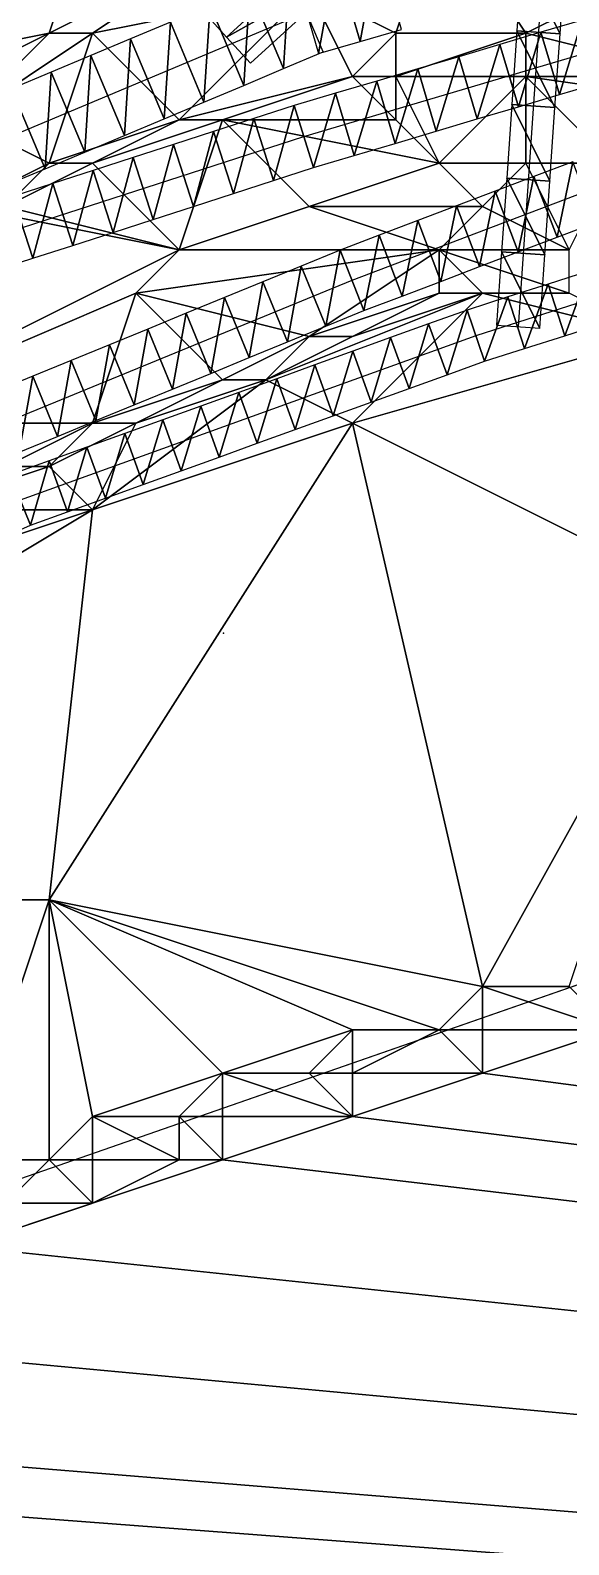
# Model space of a CAD drawing. Header units: metres. Extents: x -1103 to 901, y -902 to 905.
# Drawn here: x -210.9 to -186, y 60.2 to 130.1 of the extents above; entities that cross this region are included whole.
import ezdxf

# ---------------------------------------------------------------- set-up
doc = ezdxf.new("R2010")
doc.units = ezdxf.units.M
for name, color, linetype in [('OSM_PATH_AXES', 30, 'CONTINUOUS'), ('OSM_PATH_SURFACE', 30, 'CONTINUOUS'), ('OSM_ROAD_AXES', 2, 'CONTINUOUS'), ('OSM_ROAD_SURFACE', 9, 'CONTINUOUS'), ('OSM_TERRAIN', 3, 'CONTINUOUS'), ('OSM_TREES', 3, 'CONTINUOUS'), ('OSM_WATER_OUTLINES', 4, 'CONTINUOUS'), ('OSM_WATER_SURFACE', 5, 'CONTINUOUS'), ('OSM_WATERWAYS', 5, 'CONTINUOUS')]:
    doc.layers.add(name, color=color, linetype=linetype)

msp = doc.modelspace()

# ---------------------------------------------------------------- linework, layer by layer
at = {"layer": 'OSM_PATH_AXES'}
msp.add_polyline3d([(143.257, 186.653, 12.843), (122.354, 186.952, 13.89), (84.705, 186.211, 15.717), (44.536, 182.086, 15.402), (18.515, 175.528, 11.884), (-4.09, 169.722, 9.372), (-37.45, 160.588, 9.181), (-72.435, 150.867, 11.8), (-113.787, 139.675, 12.889), (-137.365, 132.929, 12.352), (-150.85, 129.069, 12.113), (-169.83, 122.589, 11.608), (-190.312, 116.042, 11.88), (-211.336, 108.455, 13.007), (-235.135, 97.739, 13.162), (-263.223, 83.904, 13.248), (-287.718, 73.188, 12.414), (-315.551, 58.8, 10.88), (-350.746, 39.148, 13.019), (-374.334, 32.003, 16.515), (-405.462, 18.047, 17.05), (-437.816, -4.37, 15.202), (-467.871, -29.828, 13.844), (-502.07, -69.187, 12.193)], dxfattribs=at)
at = {"layer": 'OSM_PATH_SURFACE'}
for points in [[(-185.107, 119.018, 11.814), (-186.969, 118.423, 11.896), (-186.208, 116.041, 11.796)], [(-185.107, 119.018, 11.814), (-186.208, 116.041, 11.796), (-184.346, 116.637, 11.711)], [(-186.969, 118.423, 11.896), (-188.831, 117.828, 11.867), (-188.07, 115.446, 11.884)], [(-186.969, 118.423, 11.896), (-188.07, 115.446, 11.884), (-186.208, 116.041, 11.796)], [(-188.831, 117.828, 11.867), (-190.714, 117.225, 11.951), (-189.91, 114.858, 11.97)], [(-188.831, 117.828, 11.867), (-189.91, 114.858, 11.97), (-188.07, 115.446, 11.884)], [(-190.714, 117.225, 11.951), (-192.489, 116.585, 12.057), (-191.64, 114.234, 12.052)], [(-190.714, 117.225, 11.951), (-191.64, 114.234, 12.052), (-189.91, 114.858, 11.97)], [(-192.489, 116.585, 12.057), (-194.241, 115.953, 12.163), (-193.392, 113.601, 12.136)], [(-192.489, 116.585, 12.057), (-193.392, 113.601, 12.136), (-191.64, 114.234, 12.052)], [(-194.241, 115.953, 12.163), (-195.993, 115.321, 12.269), (-195.144, 112.969, 12.222)], [(-194.241, 115.953, 12.163), (-195.144, 112.969, 12.222), (-193.392, 113.601, 12.136)], [(-197.745, 114.689, 12.375), (-199.497, 114.056, 12.481), (-198.648, 111.705, 12.435)], [(-197.745, 114.689, 12.375), (-198.648, 111.705, 12.435), (-196.896, 112.337, 12.328)], [(-195.993, 115.321, 12.269), (-197.745, 114.689, 12.375), (-196.896, 112.337, 12.328)], [(-195.993, 115.321, 12.269), (-196.896, 112.337, 12.328), (-195.144, 112.969, 12.222)], [(-199.497, 114.056, 12.481), (-201.249, 113.424, 12.59), (-200.4, 111.073, 12.542)], [(-199.497, 114.056, 12.481), (-200.4, 111.073, 12.542), (-198.648, 111.705, 12.435)], [(-201.249, 113.424, 12.59), (-203.001, 112.792, 12.702), (-202.152, 110.44, 12.649)], [(-201.249, 113.424, 12.59), (-202.152, 110.44, 12.649), (-200.4, 111.073, 12.542)], [(-203.001, 112.792, 12.702), (-204.753, 112.16, 12.813), (-203.904, 109.808, 12.756)], [(-203.001, 112.792, 12.702), (-203.904, 109.808, 12.756), (-202.152, 110.44, 12.649)], [(-204.753, 112.16, 12.813), (-206.505, 111.528, 12.917), (-205.656, 109.176, 12.863)], [(-204.753, 112.16, 12.813), (-205.656, 109.176, 12.863), (-203.904, 109.808, 12.756)], [(-206.505, 111.528, 12.917), (-208.257, 110.895, 12.998), (-207.408, 108.544, 12.97)], [(-206.505, 111.528, 12.917), (-207.408, 108.544, 12.97), (-205.656, 109.176, 12.863)], [(-208.257, 110.895, 12.998), (-210.009, 110.263, 13.156), (-209.16, 107.912, 13.032)], [(-208.257, 110.895, 12.998), (-209.16, 107.912, 13.032), (-207.408, 108.544, 12.97)], [(-210.009, 110.263, 13.156), (-211.806, 109.614, 13.227), (-210.867, 107.296, 13.061)], [(-210.009, 110.263, 13.156), (-210.867, 107.296, 13.061), (-209.16, 107.912, 13.032)], [(-211.806, 109.614, 13.227), (-212.523, 106.55, 13.085), (-210.867, 107.296, 13.061)]]:
    msp.add_3dface(points, dxfattribs=at)
at = {"layer": 'OSM_ROAD_AXES'}
for points in [[(-370.819, 47.165, 17.241), (-335.923, 64.163, 12.317), (-224.192, 116.849, 14.848), (-198.249, 125.232, 13.23), (-152.763, 138.735, 13.315), (-145.379, 140.891, 13.6), (-102.955, 153.311, 16.503), (-45.442, 167.599, 12.299), (-35.737, 170.397, 10.915), (4.521, 182.031, 11.083), (38.467, 191.453, 15.186), (65.748, 194.992, 16.796), (114.075, 197.646, 15.56), (161.506, 194.251, 12.963)], [(140.129, 192.249, 14.001), (99.285, 192.946, 15.816), (43.983, 187.35, 15.57), (-34.145, 167.267, 10.105), (-45.807, 164.27, 11.675), (-84.395, 153.631, 14.759), (-133.253, 139.94, 13.632), (-141.886, 137.408, 13.111), (-162.081, 131.48, 12.502), (-196.027, 118.596, 12.56), (-220.81, 108.422, 13.68), (-332.143, 55.327, 11.351), (-361.634, 42.897, 15.237), (-380.911, 35.067, 18.339), (-406.633, 22.769, 18.543), (-417.997, 23.255, 18.52)], [(-402.908, 37.223, 20.81), (-384.471, 44.655, 19.757), (-234.815, 115.566, 15.266), (-198.127, 130.982, 13.763)]]:
    msp.add_polyline3d(points, dxfattribs=at)
at = {"layer": 'OSM_ROAD_SURFACE'}
for points in [[(-202.907, 131.029, 13.941), (-201.81, 129.826, 13.892), (-196.639, 134.544, 13.979)], [(-201.81, 129.826, 13.892), (-195.542, 133.341, 13.618), (-196.639, 134.544, 13.979)], [(-195.653, 129.616, 13.686), (-194.845, 134.013, 13.574), (-196.764, 133.458, 13.894)], [(-195.653, 129.616, 13.686), (-193.735, 130.17, 13.411), (-194.845, 134.013, 13.574)], [(-201.81, 129.826, 13.892), (-200.713, 128.624, 13.864), (-195.542, 133.341, 13.618)], [(-199.187, 128.368, 13.866), (-198.902, 132.826, 13.932), (-200.737, 132.055, 13.942)], [(-199.187, 128.368, 13.866), (-197.353, 129.139, 13.847), (-198.902, 132.826, 13.932)], [(-197.572, 129.061, 13.849), (-196.764, 133.458, 13.894), (-198.683, 132.904, 13.93)], [(-197.572, 129.061, 13.849), (-195.653, 129.616, 13.686), (-196.764, 133.458, 13.894)], [(-201.021, 127.597, 13.884), (-200.737, 132.055, 13.942), (-202.571, 131.285, 13.952)], [(-201.021, 127.597, 13.884), (-199.187, 128.368, 13.866), (-200.737, 132.055, 13.942)], [(-202.856, 126.826, 13.903), (-202.571, 131.285, 13.952), (-204.405, 130.514, 13.983)], [(-202.856, 126.826, 13.903), (-201.021, 127.597, 13.884), (-202.571, 131.285, 13.952)], [(-204.69, 126.055, 13.957), (-204.405, 130.514, 13.983), (-206.24, 129.743, 14.034)], [(-204.69, 126.055, 13.957), (-202.856, 126.826, 13.903), (-204.405, 130.514, 13.983)], [(-188.346, 126.607, 12.645), (-187.304, 130.045, 12.76), (-189.2, 129.483, 12.815)], [(-188.346, 126.607, 12.645), (-186.451, 127.169, 12.674), (-187.304, 130.045, 12.76)], [(-186.451, 127.169, 12.674), (-185.409, 130.608, 12.796), (-187.304, 130.045, 12.76)], [(-186.451, 127.169, 12.674), (-184.555, 127.732, 12.732), (-185.409, 130.608, 12.796)], [(-206.524, 125.284, 14.059), (-206.24, 129.743, 14.034), (-208.074, 128.972, 14.106)], [(-206.524, 125.284, 14.059), (-204.69, 126.055, 13.957), (-206.24, 129.743, 14.034)], [(-190.241, 126.044, 12.881), (-189.2, 129.483, 12.815), (-191.095, 128.92, 12.906)], [(-190.241, 126.044, 12.881), (-188.346, 126.607, 12.645), (-189.2, 129.483, 12.815)], [(-208.359, 124.514, 14.143), (-208.074, 128.972, 14.106), (-209.908, 128.201, 14.197)], [(-208.359, 124.514, 14.143), (-206.524, 125.284, 14.059), (-208.074, 128.972, 14.106)], [(-192.136, 125.482, 12.947), (-191.095, 128.92, 12.906), (-192.99, 128.358, 13.002)], [(-192.136, 125.482, 12.947), (-190.241, 126.044, 12.881), (-191.095, 128.92, 12.906)], [(-210.193, 123.743, 14.205), (-209.908, 128.201, 14.197), (-211.743, 127.43, 14.285)], [(-210.193, 123.743, 14.205), (-208.359, 124.514, 14.143), (-209.908, 128.201, 14.197)], [(-194.032, 124.919, 13.068), (-192.99, 128.358, 13.002), (-194.885, 127.795, 13.418)], [(-194.032, 124.919, 13.068), (-192.136, 125.482, 12.947), (-192.99, 128.358, 13.002)], [(-212.027, 122.972, 14.362), (-210.193, 123.743, 14.205), (-211.743, 127.43, 14.285)], [(-197.805, 123.799, 13.232), (-196.781, 127.232, 13.653), (-198.693, 126.664, 13.557)], [(-197.805, 123.799, 13.232), (-195.927, 124.356, 13.141), (-196.781, 127.232, 13.653)], [(-195.927, 124.356, 13.141), (-194.885, 127.795, 13.418), (-196.781, 127.232, 13.653)], [(-195.927, 124.356, 13.141), (-194.032, 124.919, 13.068), (-194.885, 127.795, 13.418)], [(-199.641, 123.206, 13.318), (-198.693, 126.664, 13.557), (-200.563, 126.06, 13.446)], [(-199.641, 123.206, 13.318), (-197.805, 123.799, 13.232), (-198.693, 126.664, 13.557)], [(-201.494, 122.607, 13.4), (-200.563, 126.06, 13.446), (-202.416, 125.461, 13.505)], [(-201.494, 122.607, 13.4), (-199.641, 123.206, 13.318), (-200.563, 126.06, 13.446)], [(-203.347, 122.008, 13.482), (-202.416, 125.461, 13.505), (-204.269, 124.863, 13.593)], [(-203.347, 122.008, 13.482), (-201.494, 122.607, 13.4), (-202.416, 125.461, 13.505)], [(-205.2, 121.409, 13.571), (-204.269, 124.863, 13.593), (-206.122, 124.264, 13.682)], [(-205.2, 121.409, 13.571), (-203.347, 122.008, 13.482), (-204.269, 124.863, 13.593)], [(-207.053, 120.81, 13.679), (-206.122, 124.264, 13.682), (-207.976, 123.665, 13.773)], [(-207.053, 120.81, 13.679), (-205.2, 121.409, 13.571), (-206.122, 124.264, 13.682)], [(-185.84, 124.067, 12.174), (-187.626, 123.389, 12.136), (-186.562, 120.584, 12.208)], [(-185.84, 124.067, 12.174), (-186.562, 120.584, 12.208), (-184.775, 121.262, 12.203)], [(-210.759, 119.613, 13.956), (-209.829, 123.066, 13.884), (-211.682, 122.468, 14.1)], [(-210.759, 119.613, 13.956), (-208.906, 120.212, 13.88), (-209.829, 123.066, 13.884)], [(-208.906, 120.212, 13.88), (-207.976, 123.665, 13.773), (-209.829, 123.066, 13.884)], [(-208.906, 120.212, 13.88), (-207.053, 120.81, 13.679), (-207.976, 123.665, 13.773)], [(-187.626, 123.389, 12.136), (-189.413, 122.711, 12.253), (-188.348, 119.906, 12.237)], [(-187.626, 123.389, 12.136), (-188.348, 119.906, 12.237), (-186.562, 120.584, 12.208)], [(-212.612, 119.014, 14.031), (-210.759, 119.613, 13.956), (-211.682, 122.468, 14.1)], [(-189.413, 122.711, 12.253), (-191.199, 122.033, 12.433), (-190.135, 119.228, 12.122)], [(-189.413, 122.711, 12.253), (-190.135, 119.228, 12.122), (-188.348, 119.906, 12.237)], [(-191.199, 122.033, 12.433), (-192.986, 121.355, 12.573), (-191.922, 118.55, 12.354)], [(-191.199, 122.033, 12.433), (-191.922, 118.55, 12.354), (-190.135, 119.228, 12.122)], [(-192.986, 121.355, 12.573), (-194.773, 120.677, 12.701), (-193.708, 117.872, 12.485)], [(-192.986, 121.355, 12.573), (-193.708, 117.872, 12.485), (-191.922, 118.55, 12.354)], [(-194.773, 120.677, 12.701), (-196.578, 119.991, 12.767), (-195.476, 117.201, 12.598)], [(-194.773, 120.677, 12.701), (-195.476, 117.201, 12.598), (-193.708, 117.872, 12.485)], [(-196.578, 119.991, 12.767), (-198.367, 119.257, 12.789), (-197.228, 116.482, 12.712)], [(-196.578, 119.991, 12.767), (-197.228, 116.482, 12.712), (-195.476, 117.201, 12.598)], [(-198.367, 119.257, 12.789), (-200.137, 118.53, 12.876), (-198.998, 115.755, 12.819)], [(-198.367, 119.257, 12.789), (-198.998, 115.755, 12.819), (-197.228, 116.482, 12.712)], [(-200.137, 118.53, 12.876), (-201.907, 117.804, 12.998), (-200.768, 115.028, 12.905)], [(-200.137, 118.53, 12.876), (-200.768, 115.028, 12.905), (-198.998, 115.755, 12.819)], [(-201.907, 117.804, 12.998), (-203.677, 117.077, 13.11), (-202.538, 114.302, 12.992)], [(-201.907, 117.804, 12.998), (-202.538, 114.302, 12.992), (-200.768, 115.028, 12.905)], [(-203.677, 117.077, 13.11), (-205.448, 116.35, 13.202), (-204.308, 113.575, 13.09)], [(-203.677, 117.077, 13.11), (-204.308, 113.575, 13.09), (-202.538, 114.302, 12.992)], [(-205.448, 116.35, 13.202), (-207.218, 115.623, 13.292), (-206.078, 112.848, 13.188)], [(-205.448, 116.35, 13.202), (-206.078, 112.848, 13.188), (-204.308, 113.575, 13.09)], [(-207.218, 115.623, 13.292), (-208.988, 114.897, 13.361), (-207.849, 112.121, 13.286)], [(-207.218, 115.623, 13.292), (-207.849, 112.121, 13.286), (-206.078, 112.848, 13.188)], [(-208.988, 114.897, 13.361), (-210.758, 114.17, 13.43), (-209.619, 111.395, 13.361)], [(-208.988, 114.897, 13.361), (-209.619, 111.395, 13.361), (-207.849, 112.121, 13.286)], [(-210.758, 114.17, 13.43), (-212.528, 113.443, 13.499), (-211.389, 110.668, 13.435)], [(-210.758, 114.17, 13.43), (-211.389, 110.668, 13.435), (-209.619, 111.395, 13.361)]]:
    msp.add_3dface(points, dxfattribs=at)
at = {"layer": 'OSM_TERRAIN'}
for points in [[(-220, 128, 15.235), (-208, 136, 14.466), (-228, 154, 17.383)], [(-210, 130, 14.494), (-208, 136, 14.466), (-220, 128, 15.235)], [(-210, 130, 14.494), (-202, 134, 14.174), (-208, 136, 14.466)], [(-194, 130, 13.387), (-192, 136, 13.33), (-198, 132, 13.742)], [(-194, 130, 13.387), (-188, 130, 12.702), (-192, 136, 13.33)], [(-188, 130, 12.702), (-184, 132, 12.805), (-192, 136, 13.33)], [(-208, 130, 14.043), (-202, 134, 14.174), (-210, 130, 14.494)], [(-208, 130, 14.043), (-198, 132, 13.742), (-202, 134, 14.174)], [(-204, 126, 13.871), (-198, 132, 13.742), (-208, 130, 14.043)], [(-204, 126, 13.871), (-196, 128, 13.817), (-198, 132, 13.742)], [(-196, 128, 13.817), (-194, 130, 13.387), (-198, 132, 13.742)], [(-188, 130, 12.702), (-180, 128, 12.706), (-184, 132, 12.805)], [(-214, 128, 14.774), (-210, 130, 14.494), (-220, 128, 15.235)], [(-210, 124, 14.201), (-208, 130, 14.043), (-214, 126, 14.35)], [(-214, 126, 14.35), (-210, 130, 14.494), (-214, 128, 14.774)], [(-214, 126, 14.35), (-208, 130, 14.043), (-210, 130, 14.494)], [(-210, 124, 14.201), (-204, 126, 13.871), (-208, 130, 14.043)], [(-196, 128, 13.817), (-194, 128, 12.998), (-194, 130, 13.387)], [(-194, 128, 12.998), (-188, 128, 12.767), (-188, 130, 12.702)], [(-194, 128, 12.998), (-188, 130, 12.702), (-194, 130, 13.387)], [(-188, 128, 12.767), (-180, 128, 12.706), (-188, 130, 12.702)], [(-202, 126, 13.443), (-196, 128, 13.817), (-204, 126, 13.871)], [(-202, 126, 13.443), (-194, 126, 13.074), (-196, 128, 13.817)], [(-194, 126, 13.074), (-194, 128, 12.998), (-196, 128, 13.817)], [(-194, 126, 13.074), (-192, 124, 12.875), (-194, 128, 12.998)], [(-192, 124, 12.875), (-188, 128, 12.767), (-194, 128, 12.998)], [(-192, 124, 12.875), (-188, 124, 12.071), (-188, 128, 12.767)], [(-188, 124, 12.071), (-184, 124, 12.148), (-188, 128, 12.767)], [(-184, 124, 12.148), (-174, 126, 12.216), (-188, 128, 12.767)], [(-174, 126, 12.216), (-180, 128, 12.706), (-188, 128, 12.767)], [(-214, 122, 14.429), (-210, 124, 14.201), (-214, 126, 14.35)], [(-208, 124, 13.729), (-204, 126, 13.871), (-210, 124, 14.201)], [(-204, 120, 13.425), (-202, 126, 13.443), (-208, 124, 13.729)], [(-208, 124, 13.729), (-202, 126, 13.443), (-204, 126, 13.871)], [(-204, 120, 13.425), (-198, 122, 13.162), (-202, 126, 13.443)], [(-198, 122, 13.162), (-192, 124, 12.875), (-202, 126, 13.443)], [(-192, 124, 12.875), (-194, 126, 13.074), (-202, 126, 13.443)], [(-214, 122, 14.429), (-212, 122, 13.958), (-210, 124, 14.201)], [(-212, 122, 13.958), (-204, 120, 13.425), (-208, 124, 13.729)], [(-212, 122, 13.958), (-208, 124, 13.729), (-210, 124, 14.201)], [(-198, 122, 13.162), (-190, 122, 12.238), (-192, 124, 12.875)], [(-190, 122, 12.238), (-188, 124, 12.071), (-192, 124, 12.875)], [(-190, 122, 12.238), (-186, 120, 12.16), (-188, 124, 12.071)], [(-186, 120, 12.16), (-184, 124, 12.148), (-188, 124, 12.071)], [(-220, 112, 13.755), (-204, 120, 13.425), (-214, 122, 14.429)], [(-214, 122, 14.429), (-204, 120, 13.425), (-212, 122, 13.958)], [(-204, 120, 13.425), (-192, 120, 12.283), (-198, 122, 13.162)], [(-192, 120, 12.283), (-190, 122, 12.238), (-198, 122, 13.162)], [(-192, 120, 12.283), (-186, 120, 12.16), (-190, 122, 12.238)], [(-220, 112, 13.755), (-206, 118, 13.21), (-204, 120, 13.425)], [(-206, 118, 13.21), (-198, 116, 12.717), (-192, 120, 12.283)], [(-206, 118, 13.21), (-192, 120, 12.283), (-204, 120, 13.425)], [(-198, 116, 12.717), (-192, 118, 12.339), (-192, 120, 12.283)], [(-192, 118, 12.339), (-190, 118, 11.826), (-192, 120, 12.283)], [(-190, 118, 11.826), (-186, 118, 11.699), (-192, 120, 12.283)], [(-186, 118, 11.699), (-186, 120, 12.16), (-192, 120, 12.283)], [(-208, 112, 13.243), (-206, 118, 13.21), (-220, 112, 13.755)], [(-208, 112, 13.243), (-202, 114, 12.904), (-206, 118, 13.21)], [(-202, 114, 12.904), (-198, 116, 12.717), (-206, 118, 13.21)], [(-200, 114, 12.432), (-190, 118, 11.826), (-196, 116, 12.196)], [(-200, 114, 12.432), (-196, 112, 12.195), (-190, 118, 11.826)], [(-196, 116, 12.196), (-192, 118, 12.339), (-198, 116, 12.717)], [(-196, 112, 12.195), (-182, 116, 11.549), (-190, 118, 11.826)], [(-196, 116, 12.196), (-190, 118, 11.826), (-192, 118, 12.339)], [(-190, 118, 11.826), (-182, 116, 11.549), (-186, 118, 11.699)], [(-202, 114, 12.904), (-200, 114, 12.432), (-198, 116, 12.717)], [(-200, 114, 12.432), (-196, 116, 12.196), (-198, 116, 12.717)], [(-196, 112, 12.195), (-180, 104, 9.819), (-182, 116, 11.549)], [(-208, 108, 12.927), (-200, 114, 12.432), (-206, 112, 12.814)], [(-208, 108, 12.927), (-196, 112, 12.195), (-200, 114, 12.432)], [(-206, 112, 12.814), (-202, 114, 12.904), (-208, 112, 13.243)], [(-206, 112, 12.814), (-200, 114, 12.432), (-202, 114, 12.904)], [(-212, 110, 13.409), (-208, 112, 13.243), (-220, 112, 13.755)], [(-210, 110, 12.984), (-208, 112, 13.243), (-212, 110, 13.409)], [(-210, 90, 10.283), (-190, 86, 8.601), (-196, 112, 12.195)], [(-210, 90, 10.283), (-196, 112, 12.195), (-208, 108, 12.927)], [(-208, 108, 12.927), (-206, 112, 12.814), (-210, 110, 12.984)], [(-210, 110, 12.984), (-206, 112, 12.814), (-208, 112, 13.243)], [(-190, 86, 8.601), (-180, 104, 9.819), (-196, 112, 12.195)], [(-216, 108, 13.114), (-210, 110, 12.984), (-212, 110, 13.409)], [(-216, 108, 13.114), (-208, 108, 12.927), (-210, 110, 12.984)], [(-238, 90, 13.004), (-208, 108, 12.927), (-220, 104, 13.132)], [(-238, 90, 13.004), (-210, 90, 10.283), (-208, 108, 12.927)], [(-220, 104, 13.132), (-208, 108, 12.927), (-216, 108, 13.114)], [(-186, 86, 8.148), (-180, 104, 9.819), (-190, 86, 8.601)], [(-238, 90, 13.004), (-214, 78, 9.2), (-210, 90, 10.283)], [(-210, 78, 8.91), (-210, 90, 10.283), (-214, 78, 9.2)], [(-210, 78, 8.91), (-208, 80, 9.006), (-210, 90, 10.283)], [(-208, 80, 9.006), (-202, 82, 8.875), (-210, 90, 10.283)], [(-202, 82, 8.875), (-196, 84, 8.772), (-210, 90, 10.283)], [(-196, 84, 8.772), (-192, 84, 8.561), (-210, 90, 10.283)], [(-210, 90, 10.283), (-192, 84, 8.561), (-190, 86, 8.601)], [(-192, 84, 8.561), (-190, 84), (-190, 86, 8.601)], [(-190, 84), (-184, 84), (-190, 86, 8.601)], [(-184, 84), (-186, 86, 8.148), (-190, 86, 8.601)], [(-198, 82, 8.665), (-196, 84, 8.772), (-202, 82, 8.875)], [(-198, 82, 8.665), (-196, 82), (-196, 84, 8.772)], [(-196, 82), (-192, 84, 8.561), (-196, 84, 8.772)], [(-196, 82), (-190, 82), (-192, 84, 8.561)], [(-190, 82), (-190, 84), (-192, 84, 8.561)], [(204, 30), (-184, 84), (-190, 82)], [(-190, 82), (-184, 84), (-190, 84)], [(-204, 80, 8.769), (-202, 82, 8.875), (-208, 80, 9.006)], [(-204, 80, 8.769), (-202, 80), (-202, 82, 8.875)], [(-202, 80), (-196, 80), (-202, 82, 8.875)], [(-196, 80), (-198, 82, 8.665), (-202, 82, 8.875)], [(-196, 80), (-196, 82), (-198, 82, 8.665)], [(-196, 80), (204, 30), (-190, 82)], [(-196, 80), (-190, 82), (-196, 82)], [(-210, 78, 8.91), (-208, 78), (-208, 80, 9.006)], [(-208, 78), (-204, 78), (-208, 80, 9.006)], [(-204, 78), (-204, 80, 8.769), (-208, 80, 9.006)], [(-204, 78), (-202, 78), (-204, 80, 8.769)], [(-202, 78), (-202, 80), (-204, 80, 8.769)], [(-202, 78), (204, 30), (-196, 80)], [(-202, 78), (-196, 80), (-202, 80)], [(-214, 74), (204, 30), (-202, 78)], [(-214, 74), (-202, 78), (-208, 76)], [(-212, 76), (-210, 78, 8.91), (-214, 78, 9.2)], [(-212, 76), (-208, 76), (-210, 78, 8.91)], [(-208, 76), (-208, 78), (-210, 78, 8.91)], [(-208, 76), (-204, 78), (-208, 78)], [(-208, 76), (-202, 78), (-204, 78)], [(-214, 74), (-208, 76), (-212, 76)], [(204, 30), (-214, 74), (-226, 70)], [(204, 30), (-226, 70), (-238, 66)], [(204, 30), (-238, 66), (-244, 64)], [(-250, 62), (204, 30), (-244, 64)], [(204, 30), (-254, 62), (-256, 60)], [(204, 30), (-250, 62), (-254, 62)]]:
    msp.add_3dface(points, dxfattribs=at)
at = {"layer": 'OSM_TREES'}
msp.add_point((-201.952, 102.304, 11.339), dxfattribs=at)
at = {"layer": 'OSM_WATER_OUTLINES'}
msp.add_polyline3d([(192.158, 139.487, 1), (114.185, 145.68, 1), (-16.415, 129.479, 1), (-108.481, 109.893, 1), (-166.292, 92.807, 1), (-252.567, 62.77, 1), (-313.351, 34.492, 1), (-380.944, -9.247, 1), (-464.897, -66.135, 1), (-437.483, -97, 1), (-438.5, -97.907, 1), (-439.782, -99.068, 1), (-459.502, -121.496, 1), (-462.984, -124.493, 1), (-491.204, -145.34, 1), (-497.283, -150.814, 1), (-507.044, -159.595, 1), (-541.973, -191.014, 1), (-595.505, -279.099, 1)], dxfattribs=at)
at = {"layer": 'OSM_WATER_SURFACE'}
for points in [[(-188.184, 133.504, 13.076), (-188.418, 130.107, 12.81), (-186.422, 129.97, 12.81)], [(-188.184, 133.504, 13.076), (-186.422, 129.97, 12.81), (-186.188, 133.367, 13.052)], [(-188.418, 130.107, 12.81), (-188.652, 126.71, 12.724), (-186.656, 126.573, 12.595)], [(-188.418, 130.107, 12.81), (-186.656, 126.573, 12.595), (-186.422, 129.97, 12.81)], [(-188.652, 126.71, 12.724), (-188.886, 123.313, 12.416), (-186.89, 123.176, 12.416)], [(-188.652, 126.71, 12.724), (-186.89, 123.176, 12.416), (-186.656, 126.573, 12.595)], [(-188.886, 123.313, 12.416), (-189.119, 119.917, 12.279), (-187.124, 119.779, 12.279)], [(-188.886, 123.313, 12.416), (-187.124, 119.779, 12.279), (-186.89, 123.176, 12.416)], [(-189.119, 119.917, 12.279), (-189.353, 116.52, 12.128), (-187.358, 116.382, 12.128)], [(-189.119, 119.917, 12.279), (-187.358, 116.382, 12.128), (-187.124, 119.779, 12.279)], [(476.481, -23.237, 1), (-166.292, 92.807, 1), (-252.567, 62.77, 1)], [(476.481, -23.237, 1), (-252.567, 62.77, 1), (-313.351, 34.492, 1)]]:
    msp.add_3dface(points, dxfattribs=at)
at = {"layer": 'OSM_WATERWAYS'}
msp.add_polyline3d([(174.23, 529.858, 14.134), (133.762, 495.487, 12.985), (94.941, 461.226, 7.684), (56.021, 429.852, 8.308), (23.744, 403.587, 11.901), (-12.612, 370.896, 14.729), (-49.842, 336.724, 14.854), (-68.6, 317.835, 13.8), (-75.099, 313.81, 14.092), (-107.244, 287.711, 16.192), (-140.394, 265.593, 18.761), (-158.511, 247.987, 19.854), (-231.234, 184.054, 16.372), (-192.335, 140.559, 13.465), (-186.952, 136.833, 13.246), (-188.356, 116.451, 11.793)], dxfattribs=at)

doc.saveas('drawing.dxf')
